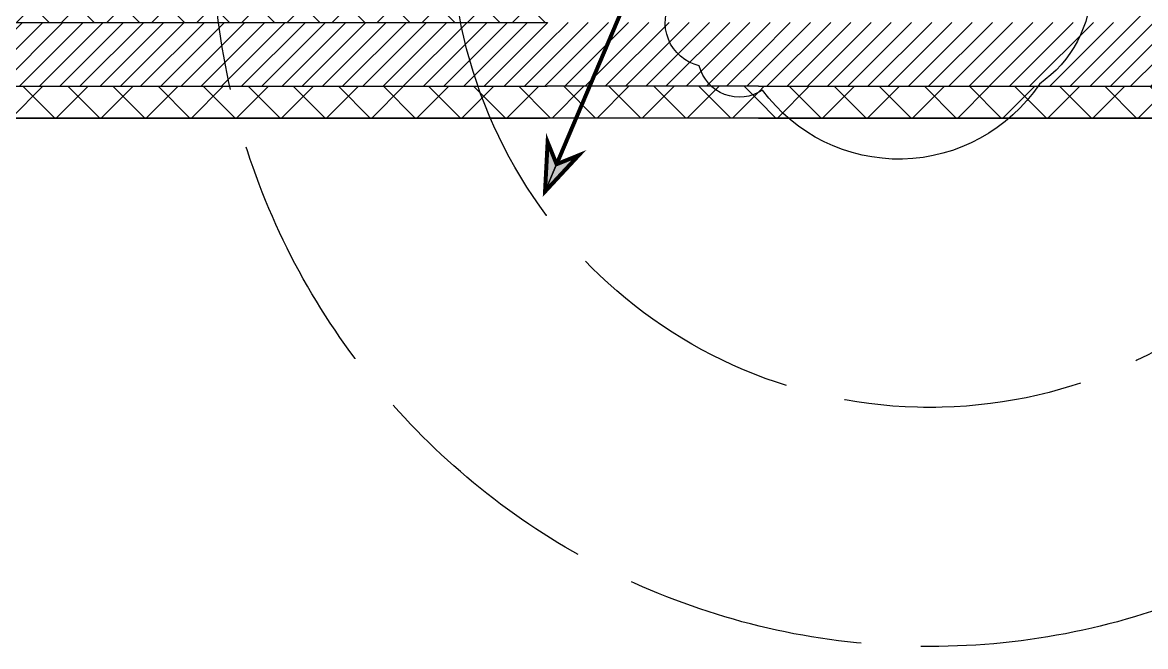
# Model space of a CAD drawing. Extents: x -2932 to 12371, y 2178 to 6224.
# Drawn here: x 3363.2 to 3645.1, y 2435.8 to 2592.4 of the extents above; entities that cross this region are included whole.
import ezdxf

# ---------------------------------------------------------------- set-up
doc = ezdxf.new("R2010")
doc.units = 0
doc.linetypes.add('ACAD_ISO02W100', pattern=[15, 12, -3])
doc.layers.get('0').update_dxf_attribs({"color": 252})
for name, color, linetype in [('B GÈnÈral_Hatch', 252, 'Continuous'), ('B Général', 252, 'Continuous'), ('GAZ-EU FLECHE', 42, 'Continuous'), ('prlm-EAU-EUEV', 25, 'Continuous'), ('prlm-MOD', 64, 'Continuous')]:
    doc.layers.add(name, color=color, linetype=linetype)
doc.layers.add('prlm-ZEROPLOT', color=254, linetype='Continuous', plot=False)
pattern_1 = [(45, (0, 0), (2.4253472, -2.6458333), [])]
pattern_2 = [(45, (0, 0), (-5.656854, 5.656854), []), (135, (0, 0), (5.656854, 5.656854), [])]

# ---------------------------------------------------------------- blocks, each defined once
blk = doc.blocks.new('xi.dchrob')
at = {"layer": 'prlm-ZEROPLOT', "color": 253, "linetype": 'ACAD_ISO02W100', "ltscale": 5}
for radius in [180, 120]:
    blk.add_circle((13.38, 0), radius, dxfattribs=at)
blk = doc.blocks.new('FLECHE1')
h = blk.add_hatch(color=256)
h.dxf.hatch_style = 1
h.paths.add_polyline_path([(495907.1, -370439.6), (495913.6, -370315.5), (495936.1, -370371.1), (495991.7, -370348.6)])
for p, q in [((495907.1, -370439.6), (496141.3, -369887.2)), ((495913.6, -370315.5), (495907.1, -370439.6)), ((495913.6, -370315.5), (495907.1, -370439.6)), ((495936.1, -370371.1), (495913.6, -370315.5)), ((495936.1, -370371.1), (495913.6, -370315.5)), ((495991.7, -370348.6), (495907.1, -370439.6)), ((495907.1, -370439.6), (495991.7, -370348.6)), ((495936.1, -370371.1), (495991.7, -370348.6)), ((495991.7, -370348.6), (495936.1, -370371.1)), ((495907.1, -370439.6), (495936.1, -370371.1))]:
    blk.add_line(p, q)
at = {"const_width": 10}
for points in [[(495936.1, -370371.1), (496141.3, -369887.2)], [(495907.1, -370439.6), (495913.6, -370315.5), (495936.1, -370371.1), (495991.7, -370348.6), (495907.1, -370439.6)]]:
    blk.add_lwpolyline(points, dxfattribs=at)

msp = doc.modelspace()

# ---------------------------------------------------------------- hatches: boundary and pattern name
at = {"layer": 'B GÈnÈral_Hatch', "linetype": 'Continuous'}
h = msp.add_hatch(dxfattribs=at)
h.set_pattern_fill('50_BETON', color=256, style=0, pattern_type=2)
h.set_pattern_definition(pattern_1)
h.paths.add_polyline_path([(3638.92, 2592.403), (3654.92, 2576.403), (3654.92, 2836.226), (3638.92, 2852.226)])
h = msp.add_hatch(dxfattribs=at)
h.set_pattern_fill('02_ISOLANT', color=256, style=0, pattern_type=2)
h.set_pattern_definition(pattern_2)
h.paths.add_polyline_path([(3131.965, 2600.403), (3131.965, 2592.403), (3494.92, 2592.403), (3494.92, 2600.403)])
h = msp.add_hatch(dxfattribs=at)
h.set_pattern_fill('50_BETON', color=256, style=0, pattern_type=2)
h.set_pattern_definition(pattern_1)
h.paths.add_polyline_path([(3131.965, 2592.403), (3131.965, 2576.403), (3494.92, 2576.403), (3494.92, 2592.403)])
h = msp.add_hatch(dxfattribs=at)
h.set_pattern_fill('50_BETON', color=256, style=0, pattern_type=2)
h.set_pattern_definition(pattern_1)
h.paths.add_polyline_path([(3547.92, 2576.403), (3547.92, 2592.403), (3494.92, 2592.403), (3494.92, 2576.403)])
h = msp.add_hatch(dxfattribs=at)
h.set_pattern_fill('50_BETON', color=256, style=0, pattern_type=2)
h.set_pattern_definition(pattern_1)
h.paths.add_polyline_path([(3547.92, 2592.403), (3547.92, 2576.403), (3654.92, 2576.403), (3638.92, 2592.403)])
h = msp.add_hatch(dxfattribs=at)
h.set_pattern_fill('02_ISOLANT', color=256, style=0, pattern_type=2)
h.set_pattern_definition(pattern_2)
h.paths.add_polyline_path([(3131.965, 2576.403), (3131.965, 2568.403), (3494.92, 2568.403), (3494.92, 2576.403)])
h = msp.add_hatch(dxfattribs=at)
h.set_pattern_fill('02_ISOLANT', color=256, angle=-180, style=0, pattern_type=2)
h.set_pattern_definition([(-135, (0, 0), (5.656854, -5.656854), []), (-45, (0, 0), (-5.656854, -5.656854), [])])
h.paths.add_polyline_path([(3547.92, 2568.403), (3547.92, 2576.403), (3494.92, 2576.403), (3494.92, 2568.403)])
h = msp.add_hatch(dxfattribs=at)
h.set_pattern_fill('02_ISOLANT', color=256, style=0, pattern_type=2)
h.set_pattern_definition([(45, (0, 0), (-5.656854, 5.656854), []), (135, (0, 0), (5.656854, 5.656854), [])])
h.paths.add_polyline_path([(3547.92, 2576.403), (3547.92, 2568.403), (3662.92, 2568.403), (3654.92, 2576.403)])

# ---------------------------------------------------------------- linework, layer by layer
at = {"layer": 'B Général', "linetype": 'Continuous'}
for p, q in [((3131.965, 2592.403), (3494.92, 2592.403)), ((3131.965, 2576.403), (3494.92, 2576.403)), ((3547.92, 2576.403), (3494.92, 2576.403)), ((3547.92, 2576.403), (3654.92, 2576.403)), ((3131.965, 2568.403), (3494.92, 2568.403)), ((3131.965, 2568.403), (3494.92, 2568.403)), ((3547.92, 2568.403), (3494.92, 2568.403)), ((3547.92, 2568.403), (3494.92, 2568.403)), ((3547.92, 2568.403), (3662.92, 2568.403)), ((3547.92, 2568.403), (3662.92, 2568.403))]:
    msp.add_line(p, q, dxfattribs=at)
at = {"layer": 'B Général', "linetype": 'Continuous', "lineweight": 18}
for p, q in [((3131.965, 2592.403), (3494.92, 2592.403)), ((3131.965, 2576.403), (3494.92, 2576.403)), ((3547.92, 2576.403), (3494.92, 2576.403)), ((3547.92, 2576.403), (3654.92, 2576.403))]:
    msp.add_line(p, q, dxfattribs=at)
at = {"layer": 'prlm-EAU-EUEV'}
msp.add_lwpolyline([(3539.803, 2678.158, -0.5205671), (3555.714, 2687.637, -0.5205671), (3583.557, 2686.108, -0.5205671), (3601.609, 2679.687, -0.5205671), (3616.296, 2647.277, -0.5205671), (3618.744, 2626.486, -0.5205671), (3618.438, 2576.954, -0.5205671), (3548.982, 2575.426, -0.5205671), (3533.072, 2581.541, -0.5205671), (3526.34, 2598.357, -0.5205671), (3517.467, 2634.741, -0.5205671), (3522.975, 2655.227, -0.5205671)], format="xyb", close=True, dxfattribs=at)
at = {"layer": 'prlm-ZEROPLOT', "ltscale": 25}
msp.add_lwpolyline([(6215.888, 3517.389), (4931.965, 3517.389), (4931.965, 2568.403), (4331.442, 2568.403), (4331.442, 2828.226), (3662.92, 2828.226), (3662.92, 2568.403), (2853.201, 2568.403), (3148.106, 3550.389), (3512.92, 3550.389), (3512.92, 4168.613)], dxfattribs=at)

# ---------------------------------------------------------------- block references
at = {"layer": 'GAZ-EU FLECHE', "xscale": 0.1, "yscale": 0.1, "zscale": 0.1}
msp.add_blockref('FLECHE1', (-46096.335, 39593.934), dxfattribs=at)
at = {"layer": 'prlm-MOD', "rotation": 90}
msp.add_blockref('xi.dchrob', (3590.92, 2602.403), dxfattribs=at)

doc.saveas('drawing.dxf')
